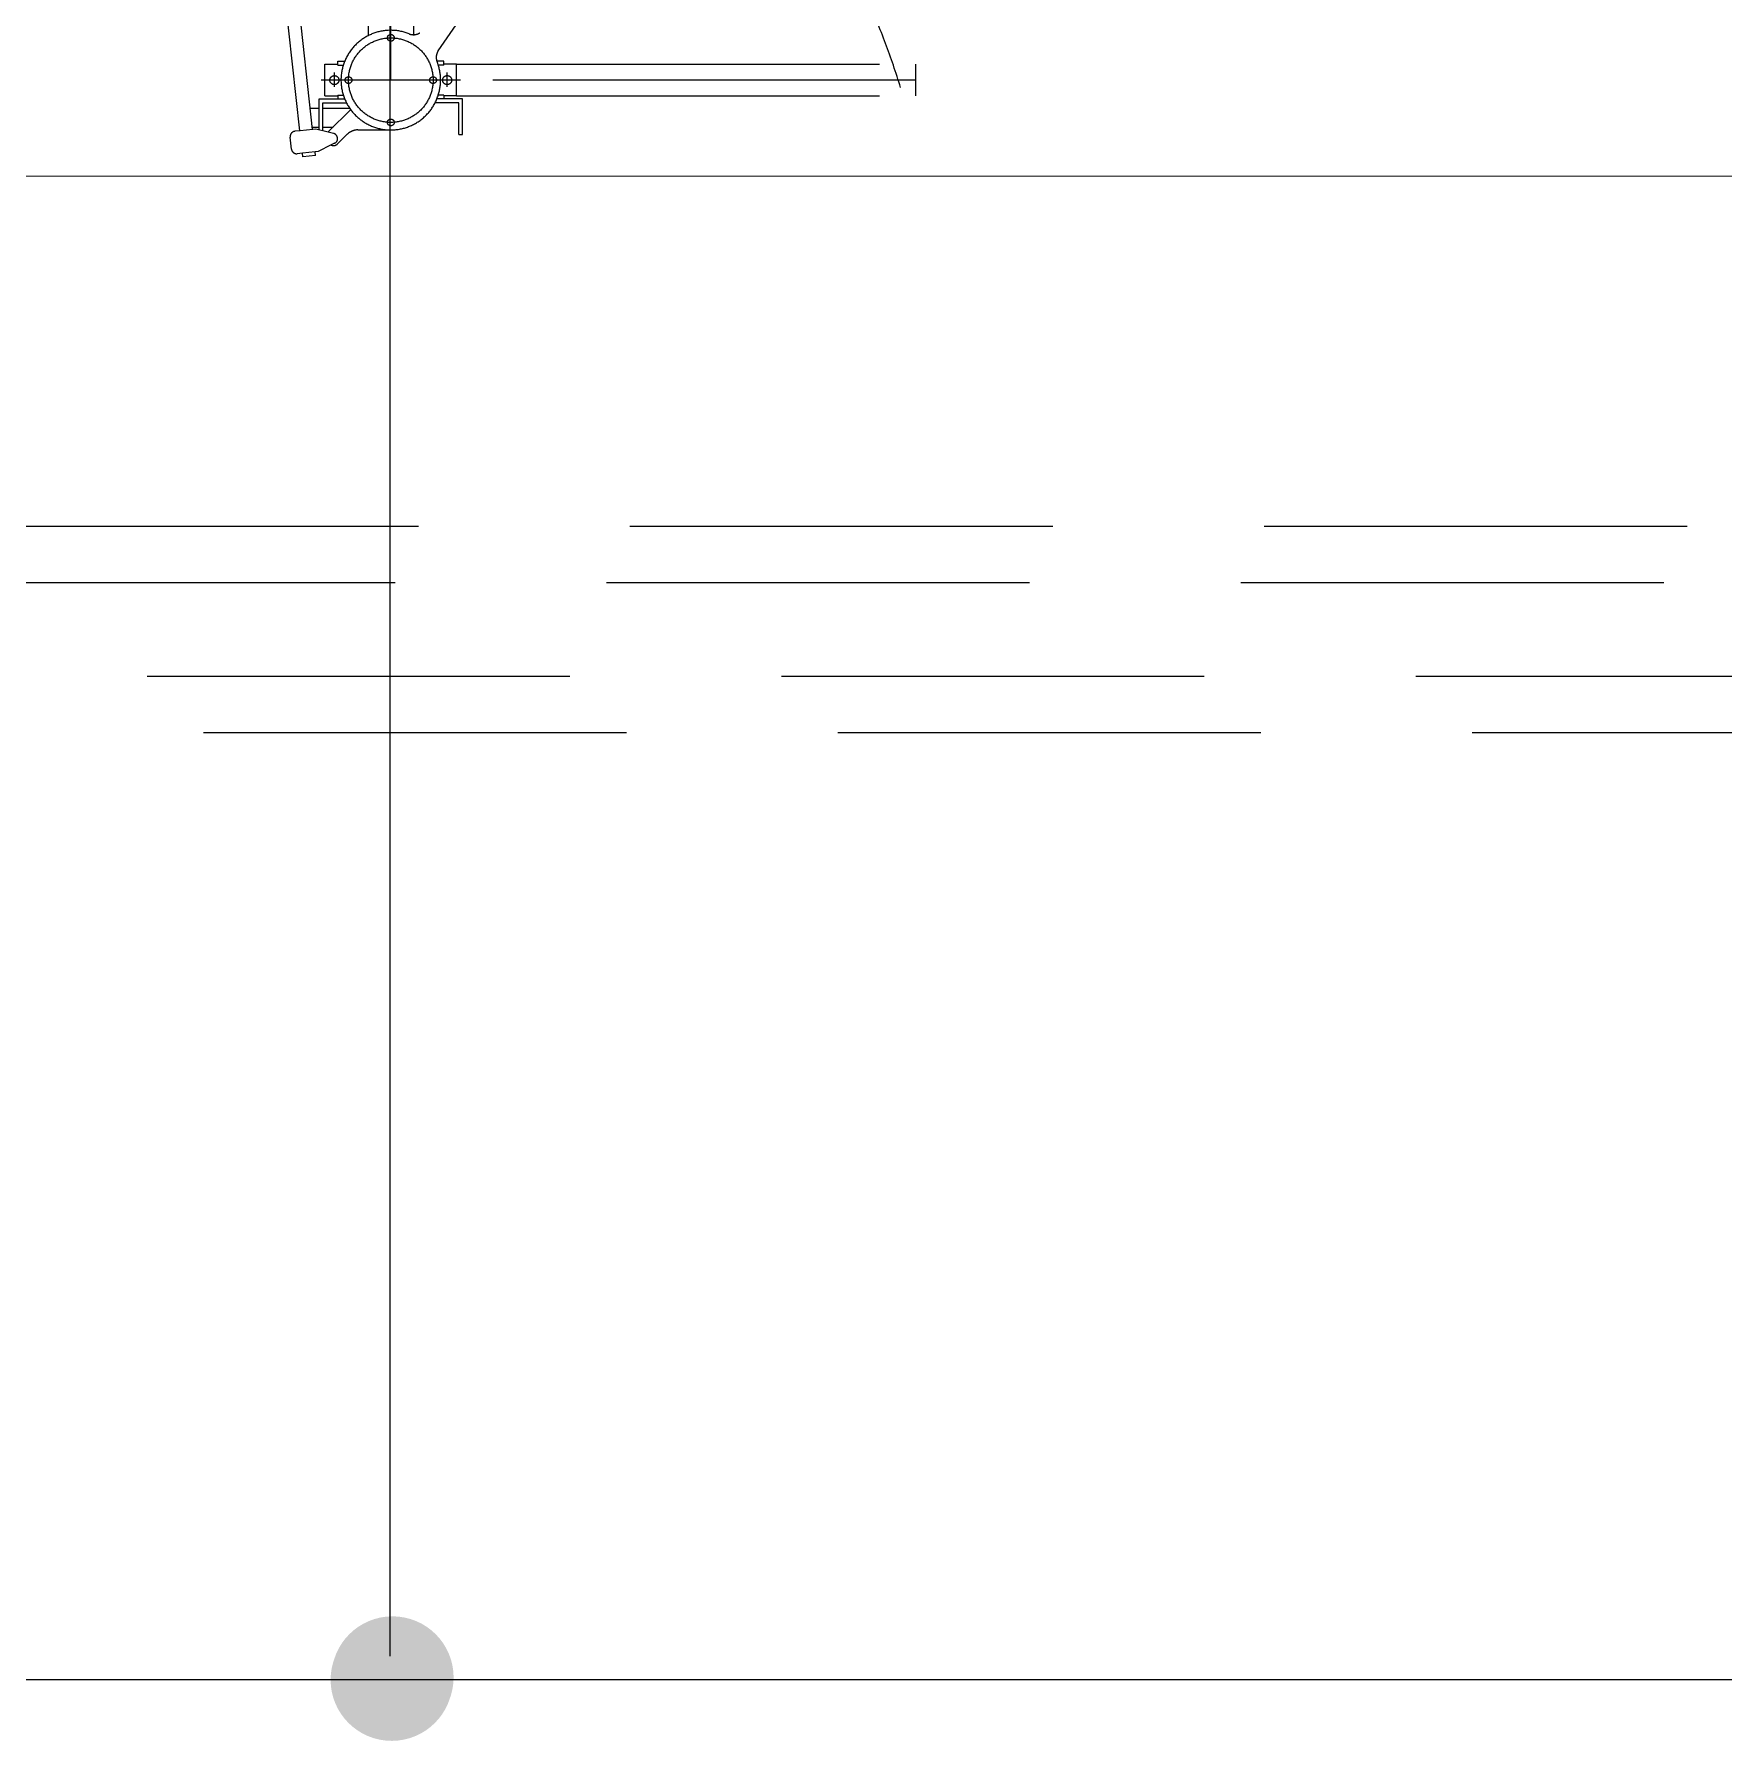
# Model space of a CAD drawing. Header units: millimetres. Extents: x 37084 to 180780, y -153145 to -16322.
# Drawn here: x 140233 to 144728, y -99408 to -94868 of the extents above; entities that cross this region are included whole.
import ezdxf

# ---------------------------------------------------------------- set-up
doc = ezdxf.new("R2010")
doc.units = ezdxf.units.MM
doc.header["$MEASUREMENT"] = 0
doc.linetypes.add('DASHED2', pattern=[0.375, 0.25, -0.125])
doc.linetypes.add('HIDDEN', pattern=[0.375, 0.25, -0.125])
for name, color, linetype in [('1_Day dan', 5, 'Continuous'), ('1_Tuonglai', 6, 'HIDDEN'), ('DCL-3P-1ES', 7, 'Continuous'), ('Muong cap tuong lai', 6, 'HIDDEN')]:
    doc.layers.add(name, color=color, linetype=linetype)

# ---------------------------------------------------------------- blocks, each defined once
blk = doc.blocks.new('DCL 3 PHA 01 LTD 220kV')
at = {"color": 0, "linetype": 'ByBlock', "lineweight": -2, "ltscale": 4500}
for p, q in [((444213, 18097), (444213, 19318.6)), ((444297, 19318.6), (444213, 19318.6)), ((444255, 19318.6), (444255, 17751.9)), ((444297, 18097), (444297, 19318.6)), ((444177.4, 18048.1), (444108.2, 18096)), ((444297, 18097), (444213, 18097)), ((444213, 18097), (444213, 18062.8)), ((444273, 18072), (444234.5, 18072)), ((444273, 18072), (444234.5, 18072)), ((444255, 18107.1), (444255, 17736.4)), ((444297, 18097), (444297, 18062.8)), ((444305, 18112.8), (444305, 18044.7)), ((444400, 18112.8), (444305, 18112.8)), ((444315, 18102.8), (444315, 18040.2)), ((444400, 18102.8), (444315, 18102.8)), ((444400, 18102.8), (444400, 18112.8)), ((444215, 18062.8), (444205, 18062.8)), ((444215, 18062.8), (444205, 18062.8)), ((444205, 18062.8), (444205, 18044.7)), ((444215, 18062.8), (444215, 18048.3)), ((444295, 18062.8), (444305, 18062.8)), ((444295, 18062.8), (444295, 18048.3)), ((444305, 18062.8), (444305, 18044.7)), ((443935, 17982), (444134.1, 17982)), ((444255, 17922), (441755, 17922)), ((444387.5, 17834.4), (444387.5, 17922)), ((443805, 17862), (444136.8, 17862)), ((444205, 17781.2), (444205, 17799.3)), ((444305, 17781.2), (444305, 17799.3)), ((444305, 17731.2), (444305, 17799.3)), ((444315, 17741.2), (444315, 17803.9)), ((444330, 17741.2), (444330, 17812.8)), ((444333.4, 17815.3), (444392, 17756.7)), ((444399.2, 17806.1), (444424.7, 17780.6)), ((444215, 17781.2), (444205, 17781.2)), ((444215, 17781.2), (444205, 17781.2)), ((444213, 17747), (444213, 17781.2)), ((444215, 17781.2), (444215, 17795.7)), ((444273, 17772), (444234.5, 17772)), ((444273, 17772), (444234.5, 17772)), ((444273, 17772), (444234.5, 17772)), ((444295, 17781.2), (444295, 17795.7)), ((444295, 17781.2), (444305, 17781.2)), ((444297, 17747), (444297, 17781.2)), ((444380, 17741.2), (444380, 17768.7)), ((444396.9, 17769.8), (444392.5, 17752.1)), ((444423.1, 17772.7), (444427.5, 17763.7)), ((444427.5, 17763.7), (444444.8, 17728.9)), ((444386, 17714.1), (443162.2, 17579.1)), ((444297, 17747), (444213, 17747)), ((444387.3, 17731.2), (444305, 17731.2)), ((444389.8, 17741.2), (444315, 17741.2)), ((444330, 17707.7), (444330, 17731.2)), ((444380, 17713.4), (444380, 17731.2)), ((444392.5, 17752.1), (444385.1, 17722.4)), ((444385.1, 17722.4), (444386, 17714.2)), ((444386, 17714.2), (444389.6, 17680.9)), ((444444.6, 17728.7), (444445.4, 17720.5)), ((444455.6, 17722), (444445.6, 17721)), ((444445.7, 17720.7), (444449.3, 17687.4)), ((444455.6, 17722), (444459.3, 17688.2)), ((444389.7, 17680.3), (443166.9, 17545.4)), ((444389.6, 17680.9), (444391.2, 17666.8)), ((444459.3, 17688.2), (444449.3, 17687.2)), ((444449.3, 17687.4), (444450.8, 17673.3)), ((444438.4, 17657.8), (444406.6, 17654.4))]:
    blk.add_line(p, q, dxfattribs=at)
for centre, radius in [((444255, 18072), 12), ((444255, 17922), 112.5), ((444255, 18034.5), 9), ((444142.5, 17922), 9), ((444367.5, 17922), 9), ((444255, 17809.5), 9), ((444255, 17772), 12)]:
    blk.add_circle(centre, radius, dxfattribs=at)
at = {"color": 2, "linetype": 'DASHED2', "lineweight": 15, "ltscale": 4500}
blk.add_arc((444813.4, 17501.2), 1856.7, 106.8686, 166.902, dxfattribs=at)
at = {"color": 0, "linetype": 'ByBlock', "lineweight": -2, "ltscale": 4500}
for centre, radius, start, end in [((444255, 17922), 132.5, 158.1392, 111.8609), ((444194.5, 18072.8), 30, 235.3704, 291.8609), ((444104.2, 17982.5), 30, 338.1392, 34.6296), ((444427.5, 17834.4), 40, 179.9999, 224.9999), ((444410.5, 17766.4), 14, 26.3976, 166.0032), ((444414.1, 17770), 15, 329.5723, 45), ((444405.1, 17668.3), 14, 186.2003, 276.2003), ((444436.9, 17671.7), 14, 276.2003, 6.2003)]:
    blk.add_arc(centre, radius, start, end, dxfattribs=at)
blk = doc.blocks.new('DZ220')
at = {"layer": '1_Day dan', "linetype": 'ByBlock', "lineweight": -2, "ltscale": 4500}
h = blk.add_hatch(color=0, dxfattribs=at)
edge = h.paths.add_edge_path()
edge.add_arc((1282464.7, 313357.4), 162.5, 444.4344, 804.4344, ccw=False)
h = blk.add_hatch(color=0, dxfattribs=at)
edge = h.paths.add_edge_path()
edge.add_arc((1282466.9, 313363.7), 162.5, 444.4344, 804.4344, ccw=False)
at = {"layer": '1_Day dan', "color": 0, "linetype": 'ByBlock', "lineweight": -2, "ltscale": 4500}
for p in [(1282460.1, 352071.2, 0), (1282460.1, 317496.1, 0)]:
    blk.add_line(p, (1282460.1, 313420.4, 0), dxfattribs=at)
at = {"layer": 'DCL-3P-1ES', "color": 0, "linetype": 'ByBlock', "lineweight": -2, "ltscale": 4500, "extrusion": (0, 0, -1), "xscale": -1, "zscale": -1, "rotation": 90}
blk.add_blockref('DCL 3 PHA 01 LTD 220kV', (-1264540.3, 761868, 0), dxfattribs=at)

msp = doc.modelspace()

# ---------------------------------------------------------------- linework, layer by layer
at = {"layer": '1_Day dan'}
for p, q in [((103475.3, -95244.6, 0), (144893.8, -95245.2, 0)), ((103474.6, -99244.6, 0), (144893.2, -99245.2, 0))]:
    msp.add_line(p, q, dxfattribs=at)
at = {"layer": 'Muong cap tuong lai', "color": 6, "lineweight": 20, "ltscale": 4500}
for p, q in [((131692.9, -96176.6, 0), (145183.6, -96176.6, 0)), ((131630.8, -96326.6, 0), (145033.6, -96326.6, 0)), ((145033.6, -96576.6, 0), (131630.8, -96576.6, 0)), ((145183.6, -96726.6, 0), (131692.9, -96726.6, 0))]:
    msp.add_line(p, q, dxfattribs=at)

# ---------------------------------------------------------------- block references
at = {"layer": '1_Tuonglai', "color": 6, "lineweight": 20, "ltscale": 4500}
msp.add_blockref('DZ220', (-1141280.3, -412603.1, 0), dxfattribs=at)

doc.saveas('drawing.dxf')
